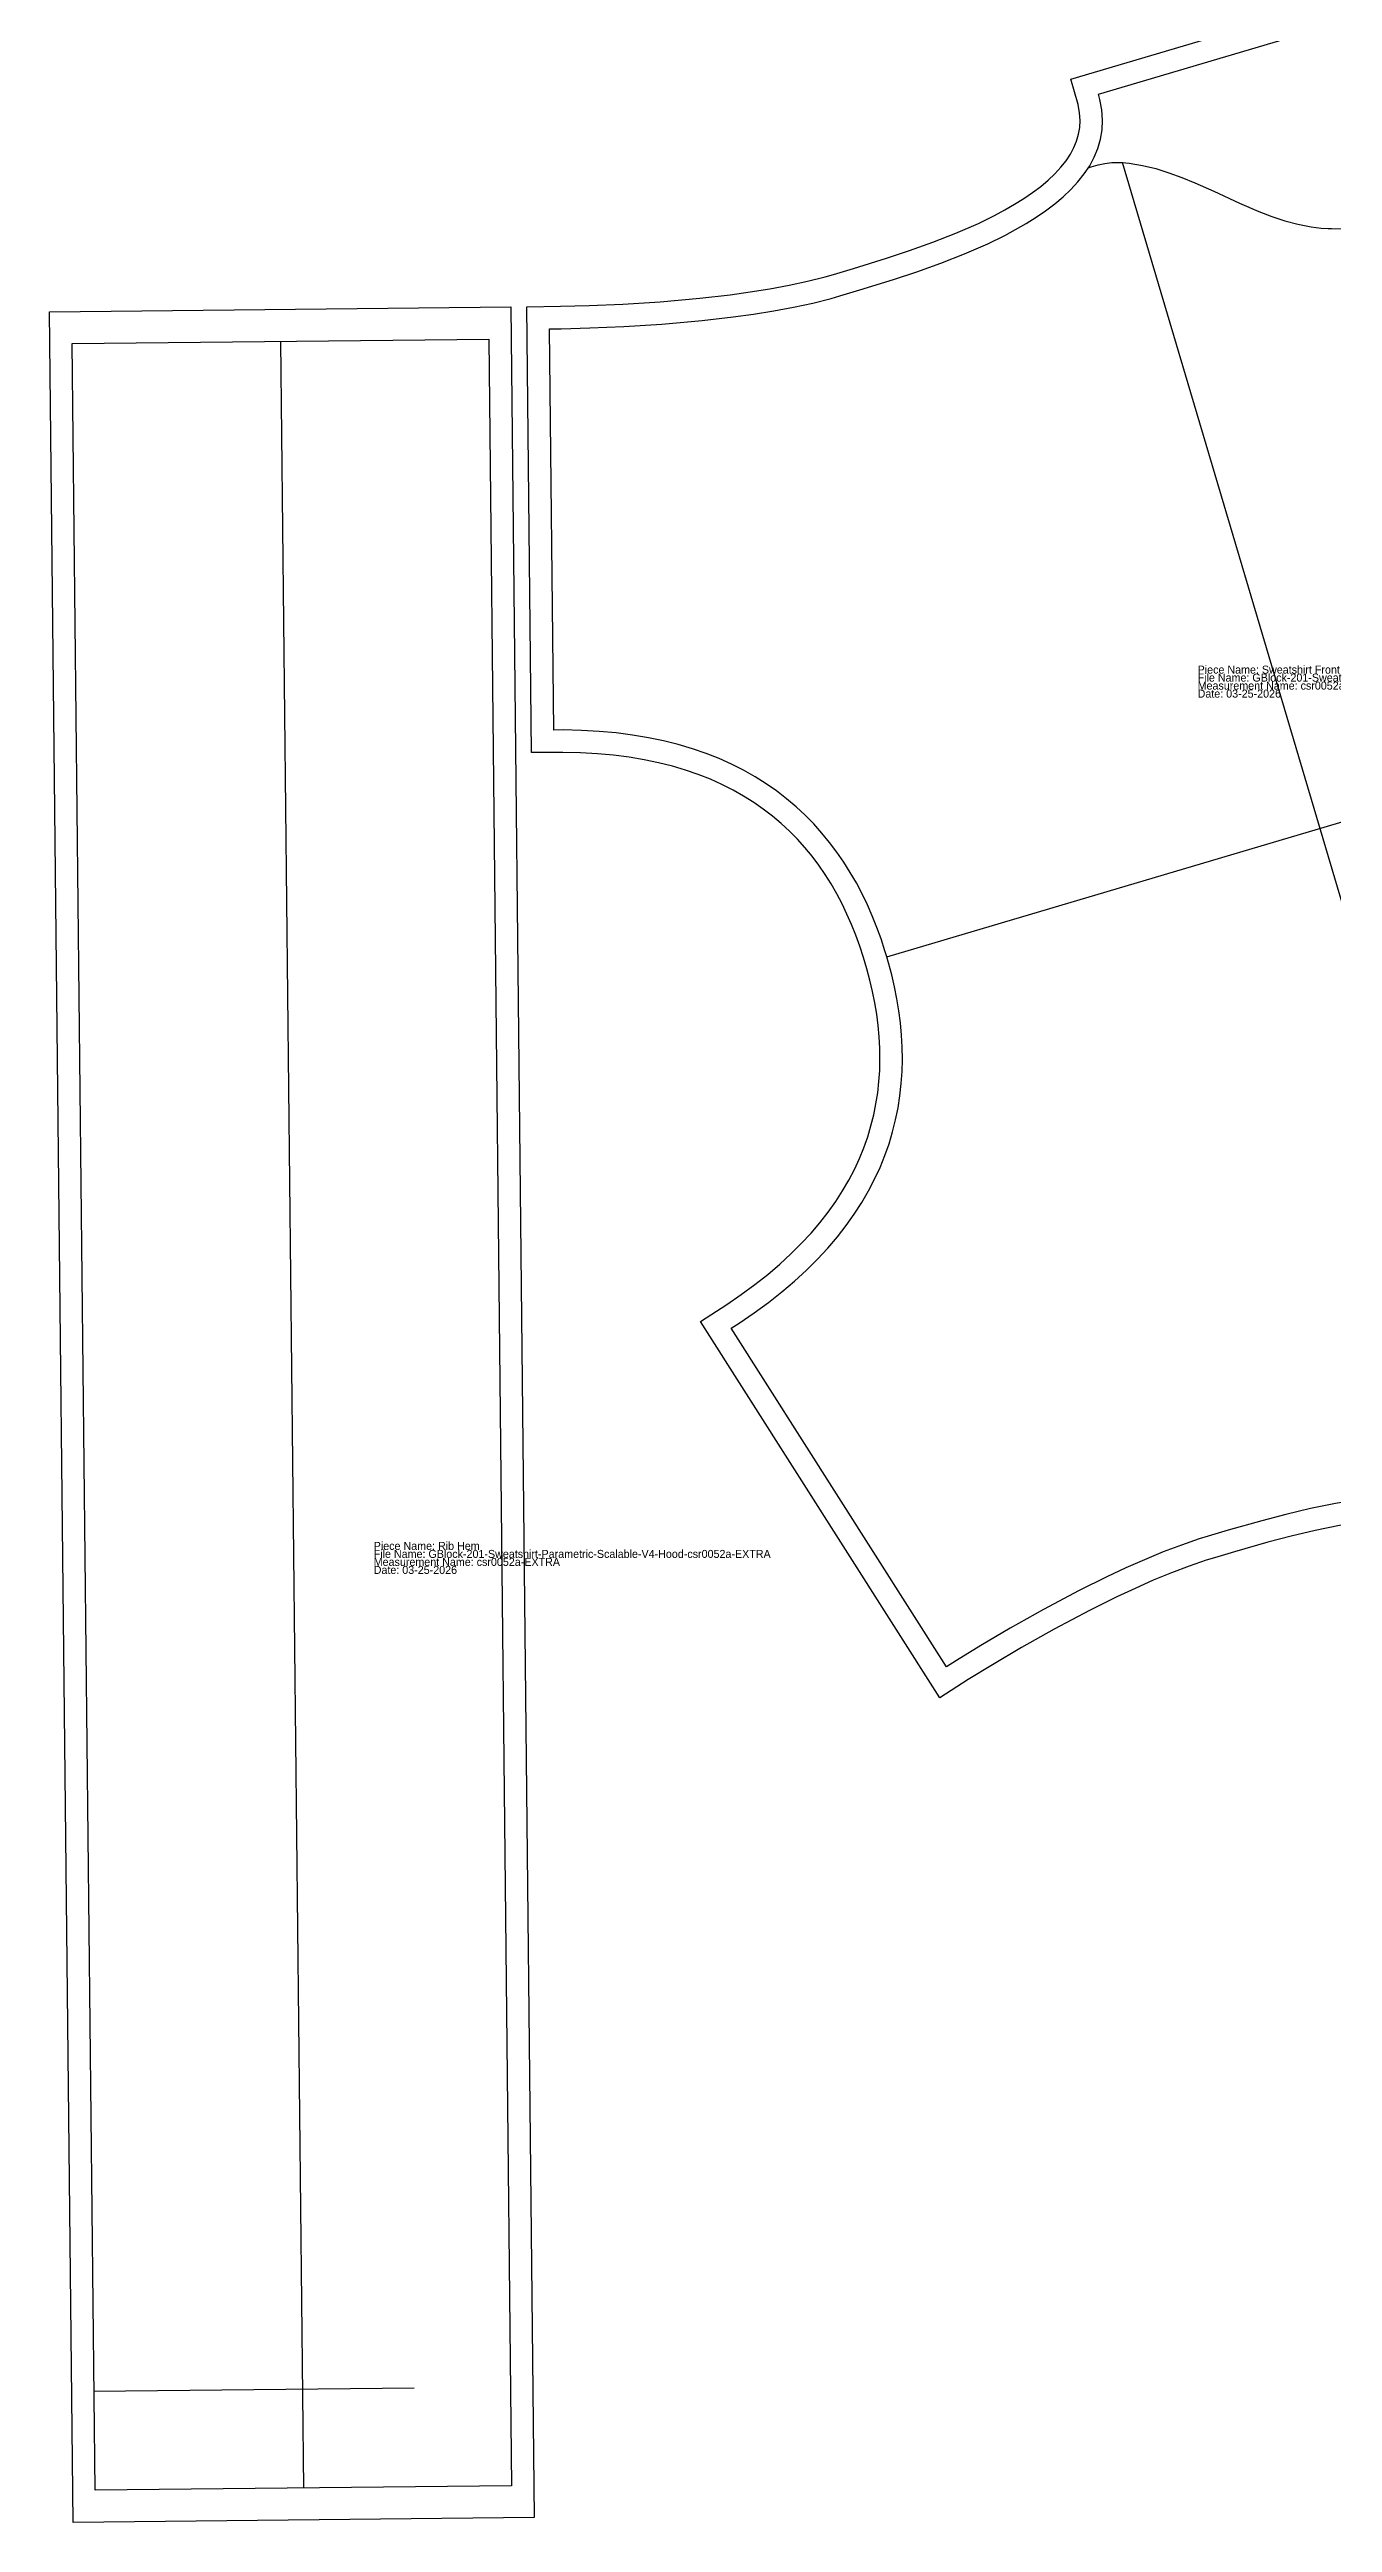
# Model space of a CAD drawing. Extents: x 3 to 874, y 1 to 1680.
# Drawn here: x 32 to 433, y 1 to 774 of the extents above; entities that cross this region are included whole.
import ezdxf

# ---------------------------------------------------------------- set-up
doc = ezdxf.new("R2010")
doc.units = 0
for name, color, linetype in [('1', 250, 'CONTINUOUS'), ('7', 250, 'CONTINUOUS'), ('8', 250, 'CONTINUOUS')]:
    doc.layers.add(name, color=color, linetype=linetype)

# ---------------------------------------------------------------- blocks, each defined once
blk = doc.blocks.new('SWEATSHIRT_FRONT')
at = {"layer": '1'}
blk.add_lwpolyline([(693.13, 866.03), (833.34, 393.35), (671.77, 345.42), (491.38, 291.91), (488.88, 299.83), (487.88, 302.24), (486.73, 304.29), (485.43, 306.1), (483.96, 307.71), (482.31, 309.13), (480.47, 310.4), (478.43, 311.52), (476.18, 312.49), (473.71, 313.32), (471.05, 314), (468.2, 314.52), (465.18, 314.89), (462.01, 315.11), (458.69, 315.19), (455.26, 315.13), (451.73, 314.94), (448.13, 314.62), (442.58, 313.96), (435.03, 312.71), (427.44, 311.15), (419.94, 309.37), (412.63, 307.46), (402.19, 304.5), (395.98, 302.66), (393.39, 301.87), (388.03, 300.04), (382.52, 297.94), (376.88, 295.6), (371.18, 293.07), (365.47, 290.39), (356.94, 286.16), (345.95, 280.32), (335.75, 274.56), (326.68, 269.21), (319.12, 264.57), (310.2, 258.92), (235.5, 376.48), (243.74, 381.78), (248.27, 384.87), (252.53, 387.99), (256.52, 391.14), (260.26, 394.32), (263.76, 397.53), (267.01, 400.76), (270.03, 404.02), (272.82, 407.3), (275.39, 410.6), (277.75, 413.92), (279.9, 417.25), (281.84, 420.6), (283.59, 423.96), (285.15, 427.34), (286.53, 430.73), (287.72, 434.13), (288.75, 437.55), (289.61, 440.99), (290.31, 444.44), (290.84, 447.9), (291.23, 451.38), (291.47, 454.87), (291.56, 458.37), (291.5, 461.88), (291.31, 465.4), (290.99, 468.93), (290.53, 472.47), (289.95, 476.01), (289.25, 479.56), (288.42, 483.1), (287.48, 486.66), (286.97, 488.41), (286.44, 490.16), (285.29, 493.66), (284.05, 497.08), (282.71, 500.43), (281.26, 503.72), (279.72, 506.93), (278.06, 510.07), (276.3, 513.13), (274.43, 516.1), (272.45, 518.98), (270.35, 521.78), (268.13, 524.49), (265.79, 527.09), (263.32, 529.6), (260.73, 532.02), (258, 534.32), (255.14, 536.52), (252.14, 538.62), (248.99, 540.6), (245.69, 542.46), (242.23, 544.21), (238.62, 545.83), (234.84, 547.33), (230.88, 548.69), (226.76, 549.92), (222.45, 551), (217.96, 551.94), (213.28, 552.72), (208.41, 553.35), (203.34, 553.81), (198.07, 554.11), (192.59, 554.23), (182.79, 554.17), (181.3, 693.45), (191.86, 693.58), (200.73, 693.81), (211.25, 694.27), (222.94, 695.01), (235.34, 696.11), (244.79, 697.21), (251.04, 698.08), (257.2, 699.06), (263.2, 700.18), (268.96, 701.42), (274.46, 702.81), (277.06, 703.56), (283.27, 705.4), (293.64, 708.62), (300.8, 711), (308.07, 713.6), (315.27, 716.43), (322.28, 719.5), (327.3, 721.97), (330.49, 723.67), (333.55, 725.44), (336.46, 727.26), (339.2, 729.13), (341.74, 731.05), (344.07, 733), (346.17, 735), (348.03, 737.01), (349.65, 739.05), (351, 741.09), (352.11, 743.15), (352.96, 745.21), (353.56, 747.31), (353.92, 749.45), (354.03, 751.68), (353.86, 754.03), (353.39, 756.59), (351.17, 764.59), (531.56, 818.1), (693.13, 866.03)], close=True, dxfattribs=at)
at = {"layer": '7'}
blk.add_line((293.68, 490.4), (756.52, 627.7), dxfattribs=at)
at = {"layer": '8'}
blk.add_lwpolyline([(824.64, 398.07), (669.78, 352.13), (495.99, 300.58), (495.46, 302.24), (494.19, 305.29), (492.65, 308.06), (490.87, 310.53), (488.84, 312.74), (486.6, 314.68), (484.15, 316.37), (481.51, 317.82), (478.68, 319.04), (475.69, 320.04), (472.55, 320.84), (469.26, 321.44), (465.85, 321.86), (462.33, 322.11), (458.71, 322.19), (455.01, 322.12), (451.24, 321.92), (447.41, 321.59), (441.59, 320.89), (433.75, 319.59), (425.93, 317.99), (418.24, 316.17), (410.79, 314.21), (400.24, 311.23), (393.96, 309.36), (391.24, 308.53), (385.65, 306.62), (379.93, 304.44), (374.12, 302.04), (368.27, 299.44), (362.43, 296.7), (353.74, 292.39), (342.59, 286.46), (332.25, 280.63), (323.07, 275.21), (315.42, 270.51), (312.36, 268.57), (245.14, 374.36), (247.61, 375.94), (252.32, 379.15), (256.77, 382.42), (260.96, 385.72), (264.9, 389.07), (268.6, 392.47), (272.05, 395.9), (275.27, 399.37), (278.25, 402.88), (281.01, 406.42), (283.55, 409.99), (285.87, 413.59), (287.98, 417.22), (289.88, 420.87), (291.57, 424.55), (293.07, 428.25), (294.38, 431.97), (295.5, 435.7), (296.44, 439.45), (297.2, 443.21), (297.79, 446.98), (298.2, 450.76), (298.46, 454.54), (298.56, 458.33), (298.5, 462.12), (298.3, 465.91), (297.95, 469.7), (297.46, 473.48), (296.84, 477.26), (296.09, 481.03), (295.22, 484.79), (294.22, 488.54), (293.68, 490.4), (293.12, 492.26), (291.91, 495.95), (290.59, 499.57), (289.16, 503.14), (287.62, 506.65), (285.97, 510.08), (284.19, 513.45), (282.3, 516.74), (280.28, 519.95), (278.13, 523.07), (275.85, 526.1), (273.44, 529.04), (270.89, 531.88), (268.21, 534.62), (265.38, 537.25), (262.4, 539.77), (259.28, 542.17), (256.01, 544.45), (252.58, 546.61), (248.99, 548.64), (245.25, 550.53), (241.34, 552.28), (237.27, 553.89), (233.02, 555.36), (228.61, 556.67), (224.02, 557.82), (219.25, 558.82), (214.3, 559.65), (209.17, 560.31), (203.85, 560.79), (198.34, 561.1), (192.64, 561.23), (189.71, 561.21), (188.38, 686.54), (192, 686.59), (200.97, 686.82), (211.62, 687.28), (223.47, 688.03), (236.05, 689.14), (245.68, 690.26), (252.08, 691.15), (258.4, 692.17), (264.58, 693.32), (270.56, 694.61), (276.29, 696.05), (279.02, 696.84), (285.3, 698.71), (295.78, 701.96), (303.09, 704.38), (310.53, 707.05), (317.95, 709.96), (325.23, 713.15), (330.49, 715.74), (333.88, 717.55), (337.16, 719.43), (340.3, 721.4), (343.28, 723.44), (346.1, 725.57), (348.73, 727.78), (351.15, 730.07), (353.35, 732.46), (355.31, 734.93), (357.02, 737.49), (358.44, 740.15), (359.58, 742.9), (360.4, 745.75), (360.89, 748.7), (361.04, 751.75), (360.82, 754.91), (360.22, 758.16), (359.76, 759.84), (533.55, 811.39), (688.41, 857.32)], close=True, dxfattribs=at)
for points in [[(356.6, 736.87), (356.6, 736.87), (357.5, 737.18), (359.63, 737.78), (361.77, 738.21), (363.94, 738.46), (366.12, 738.52), (367.22, 738.46), (369.33, 738.28), (373.5, 737.6), (377.63, 736.6), (381.71, 735.33), (385.77, 733.84), (389.8, 732.19), (395.82, 729.51), (403.83, 725.83), (409.86, 723.24), (413.89, 721.68), (417.95, 720.31), (422.05, 719.2), (426.18, 718.39), (429.31, 718.02), (431.42, 717.89), (432.47, 717.87), (436.34, 717.83), (444.11, 717.86), (451.92, 718.02), (459.75, 718.32), (467.61, 718.76), (475.48, 719.35), (483.34, 720.09), (491.19, 721), (499.02, 722.08), (506.81, 723.33), (514.55, 724.75), (522.25, 726.37), (529.87, 728.18), (537.42, 730.18), (544.88, 732.39), (552.24, 734.81), (555.88, 736.11), (557.65, 736.79), (561.02, 738.43), (564.22, 740.37), (567.26, 742.58), (570.16, 745.02), (572.94, 747.66), (575.63, 750.46), (578.24, 753.4), (584.55, 761.09), (592.07, 770.37), (595.98, 774.74), (598.68, 777.49), (600.07, 778.79), (603.29, 781.79), (609.78, 787.9), (614.78, 792.38), (618.19, 795.23), (621.71, 797.92), (625.34, 800.41), (627.22, 801.55), (631.5, 804.07), (640.21, 808.97), (649.07, 813.7), (658.04, 818.29), (667.09, 822.75), (676.19, 827.08), (689.88, 833.38), (694.85, 835.6), (694.85, 835.6)], [(490.59, 322.57), (367.22, 738.46)], [(647.45, 427.41), (555.88, 736.11)], [(480.82, 318.11), (480.82, 318.11), (481.74, 318.34), (483.85, 319), (485.88, 319.81), (487.84, 320.78), (489.7, 321.92), (490.59, 322.57), (492.26, 323.87), (495.38, 326.72), (498.3, 329.8), (501.03, 333.09), (503.62, 336.55), (506.1, 340.14), (509.69, 345.67), (514.39, 353.12), (518.03, 358.58), (520.56, 362.09), (523.22, 365.45), (526.04, 368.61), (529.07, 371.55), (531.49, 373.56), (533.18, 374.82), (534.06, 375.41), (537.27, 377.55), (543.8, 381.77), (550.44, 385.89), (557.17, 389.91), (564, 393.83), (570.91, 397.62), (577.91, 401.28), (584.98, 404.8), (592.13, 408.17), (599.34, 411.37), (606.62, 414.4), (613.94, 417.24), (621.32, 419.88), (628.74, 422.32), (636.2, 424.53), (643.69, 426.52), (647.45, 427.41), (649.3, 427.81), (653.03, 428.27), (656.76, 428.39), (660.51, 428.2), (664.28, 427.73), (668.05, 427.04), (671.83, 426.15), (675.62, 425.11), (685.1, 422.11), (696.47, 418.42), (702.13, 416.89), (705.89, 416.06), (707.76, 415.73), (712.1, 414.98), (720.88, 413.39), (727.5, 412.36), (731.92, 411.83), (736.34, 411.49), (740.74, 411.39), (742.93, 411.45), (747.9, 411.68), (757.87, 412.33), (767.88, 413.19), (777.9, 414.23), (787.91, 415.43), (797.91, 416.76), (812.82, 418.94), (818.19, 419.79), (818.19, 419.79)]]:
    blk.add_lwpolyline(points, dxfattribs=at)
at = {"layer": '1'}
for s, p in [('Piece Name: Sweatshirt Front', (390.72, 578.84)), ('File Name: GBlock-201-Sweatshirt-Parametric-Scalable-V4-Hood-csr0052a-EXTRA', (390.72, 576.34)), ('Measurement Name: csr0052a-EXTRA', (390.72, 573.84)), ('Date: 03-25-2026', (390.72, 571.34))]:
    blk.add_text(s, height=2.5, dxfattribs=at).set_placement(p)
blk = doc.blocks.new('RIB_HEM')
at = {"layer": '1'}
blk.add_lwpolyline([(176.3, 693.39), (183.66, 2.78), (39.67, 1.25), (32.31, 691.85), (176.3, 693.39)], close=True, dxfattribs=at)
at = {"layer": '7'}
blk.add_line((146.1, 43.22), (46.1, 42.15), dxfattribs=at)
at = {"layer": '8'}
blk.add_lwpolyline([(176.55, 12.7), (46.56, 11.32), (39.42, 681.93), (169.41, 683.31)], close=True, dxfattribs=at)
blk.add_lwpolyline([(104.41, 682.62), (111.56, 12.01)], dxfattribs=at)
at = {"layer": '1'}
for s, p in [('Piece Name: Rib Hem', (133.52, 305.09)), ('File Name: GBlock-201-Sweatshirt-Parametric-Scalable-V4-Hood-csr0052a-EXTRA', (133.52, 302.59)), ('Measurement Name: csr0052a-EXTRA', (133.52, 300.09)), ('Date: 03-25-2026', (133.52, 297.59))]:
    blk.add_text(s, height=2.5, dxfattribs=at).set_placement(p)

msp = doc.modelspace()

# ---------------------------------------------------------------- block references
at = {"layer": '1'}
for name in ['SWEATSHIRT_FRONT', 'RIB_HEM']:
    msp.add_blockref(name, (0, 0), dxfattribs=at)

doc.saveas('drawing.dxf')
